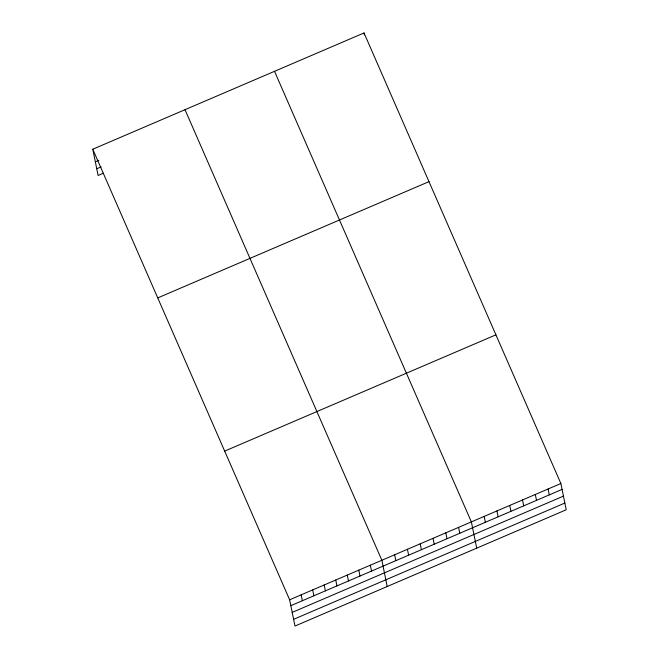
<?xml version="1.0" encoding="UTF-8"?>
<svg xmlns="http://www.w3.org/2000/svg" width="659" height="659" viewBox="0 0 659 659"><rect width="100%" height="100%" fill="white"/><g stroke="black" fill="none" stroke-linecap="round" stroke-linejoin="round"><path stroke-width="0.99" d="M92.779 149.222L364.023 32.95L560.875 483.525L566.221 509.778L294.977 626.05L289.639 599.789L92.779 149.222L98.125 175.475L103.447 173.193M95.349 161.826L98.891 160.302M96.758 168.753L101.189 166.851M157.74 297.909L428.984 181.637M224.67 451.102L495.914 334.838M289.639 599.789L560.875 483.525M290.833 605.67L562.078 489.406M292.201 612.4L563.445 496.128M293.609 619.328L564.854 503.056M274.515 71.32L471.366 521.895L476.712 548.148M185.006 109.691L381.858 560.257L387.204 586.518M548.09 489.003L549.285 494.884M535.306 494.489L536.5 500.37M522.513 499.967L523.716 505.848M509.728 505.445L510.923 511.326M496.944 510.931L498.138 516.813M484.151 516.409L485.354 522.29M364.023 32.95L364.419 34.911M458.582 527.373L459.776 533.255M445.797 532.851L446.991 538.732M433.004 538.337L434.207 544.219M420.22 543.815L421.414 549.697M407.435 549.301L408.629 555.183M394.642 554.779L395.845 560.661M370.333 565.2L371.528 571.081M358.801 570.142L359.995 576.024M347.277 575.085L348.471 580.966M335.744 580.027L336.947 585.909M324.22 584.97L325.414 590.851M312.696 589.912L313.89 595.794M301.163 594.846L302.357 600.736"/></g></svg>
